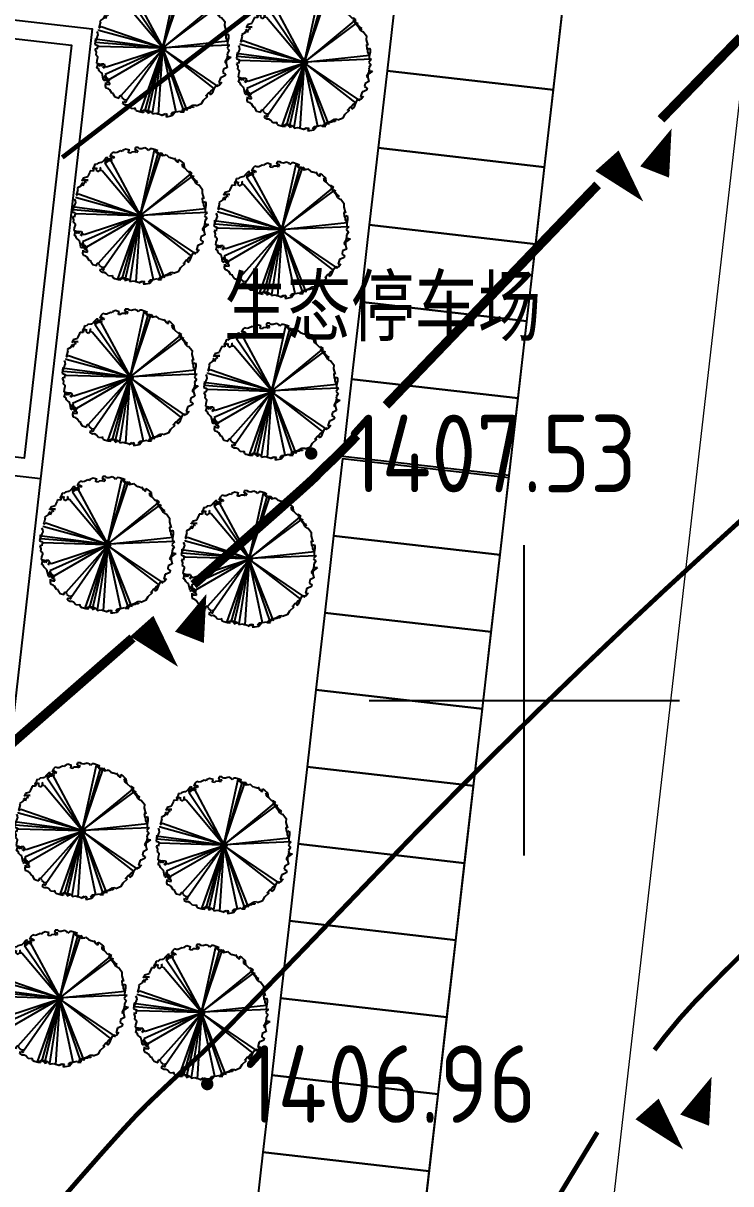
# Model space of a CAD drawing. Extents: x -2226 to 12369489, y -12501589 to 2275.
# Drawn here: x 5663915.84 to 5663938.66, y -6547822.99 to -6547785.58 of the extents above; entities that cross this region are included whole.
import ezdxf
from ezdxf.enums import TextEntityAlignment as Align

# ---------------------------------------------------------------- set-up
doc = ezdxf.new("R2010")
doc.units = 0
doc.header["$LTSCALE"] = 1000
doc.header["$MEASUREMENT"] = 0
doc.linetypes.add('DASHDOT2', pattern=[0.5, 0.25, -0.125, 0, -0.125])
doc.layers.get('0').update_dxf_attribs({"linetype": 'CONTINUOUS'})
for name, color, linetype in [('0-road', 33, 'CONTINUOUS'), ('0-tree', 93, 'CONTINUOUS'), ('PUB_TEXT', 7, 'CONTINUOUS'), ('停车位', 8, 'CONTINUOUS'), ('周边地形图', 8, 'CONTINUOUS'), ('建筑轮廓', 2, 'CONTINUOUS'), ('车行道', 5, 'CONTINUOUS')]:
    doc.layers.add(name, color=color, linetype=linetype)
doc.layers.add('道路红线', color=1, linetype='CONTINUOUS', lineweight=0)
doc.styles.add('HT', font='simhei.ttf', dxfattribs={"width": 0.8})
doc.styles.get("Standard").update_dxf_attribs({"font": 'GBENOR', "bigfont": 'GBCBIG'})

# ---------------------------------------------------------------- blocks, each defined once
blk = doc.blocks.new('gc090')
for points in [[(1.067, 1.447, 0, 1, 0), (0.52, 0.049, 1, 1, 0)], [(-1.016, 0.411, 1, 0, 0), (0.151, -0.902, 0, 0, 0)]]:
    blk.add_lwpolyline(points, format="xyseb")
blk = doc.blocks.new('wqeqweq')
at = {"layer": '0-tree', "color": 76}
for p, q in [((163905, -121939), (163812, -122021)), ((163967, -121939), (163905, -121939)), ((164050, -121836), (163967, -121908)), ((163967, -121908), (163967, -121939)), ((164143, -121836), (164050, -121836)), ((164184, -121836), (164143, -121836)), ((164163, -121856), (164184, -121836)), ((164174, -121929), (164163, -121856)), ((164246, -121918), (164174, -121929)), ((164266, -121877), (164246, -121918)), ((164380, -121836), (164266, -121877)), ((164421, -121681), (164339, -121702)), ((164339, -121702), (164339, -121784)), ((164339, -121784), (164390, -121784)), ((164421, -121856), (164380, -121836)), ((164390, -121784), (164411, -121753)), ((164411, -121753), (164442, -121815)), ((164483, -121702), (164421, -121681)), ((164442, -121815), (164421, -121825)), ((164421, -121825), (164421, -121856)), ((164545, -121691), (164483, -121702)), ((164638, -121629), (164545, -121691)), ((164741, -121650), (164638, -121629)), ((164762, -121681), (164741, -121650)), ((164803, -121609), (164762, -121681)), ((164855, -121598), (164803, -121609)), ((164979, -121598), (164855, -121598)), ((165084, -123763), (164948, -121609)), ((164948, -121609), (164969, -121650)), ((164969, -121650), (165031, -121660)), ((165062, -121609), (164979, -121598)), ((165031, -121660), (165062, -121691)), ((165041, -121640), (165062, -121609)), ((165041, -121691), (165041, -121640)), ((165092, -121681), (165041, -121691)), ((165062, -121691), (165092, -121691)), ((165084, -123763), (165185, -121629)), ((165092, -121691), (165084, -123763)), ((165123, -121660), (165092, -121681)), ((165154, -121691), (165123, -121660)), ((165144, -121733), (165154, -121691)), ((165185, -121629), (165258, -121681)), ((165258, -121681), (165196, -121702)), ((165196, -121702), (165247, -121712)), ((165247, -121712), (165330, -121671)), ((165330, -121671), (165351, -121650)), ((165351, -121650), (165454, -121702)), ((165454, -121702), (165516, -121702)), ((165516, -121702), (165536, -121702)), ((165536, -121702), (165660, -121702)), ((165722, -121753), (165640, -121681)), ((165640, -121681), (165733, -121753)), ((165660, -121702), (165722, -121753)), ((165733, -121753), (165753, -121774)), ((165753, -121774), (165805, -121774)), ((165805, -121774), (165784, -121691)), ((165784, -121691), (165857, -121712)), ((165857, -121712), (165980, -121774)), ((166032, -121898), (165929, -121794)), ((165929, -121794), (165960, -121877)), ((165960, -121877), (166063, -121918)), ((165980, -121774), (166032, -121898)), ((166063, -121918), (166177, -121980)), ((166177, -121980), (166197, -121960)), ((166197, -121960), (166311, -121991)), ((163533, -122269), (163492, -122352)), ((163513, -122372), (163585, -122331)), ((163585, -122259), (163533, -122269)), ((163533, -122455), (163647, -122279)), ((163585, -122331), (163585, -122259)), ((163647, -122104), (163626, -122207)), ((163626, -122207), (163647, -122166)), ((163688, -122042), (163647, -122104)), ((163647, -122166), (163709, -122176)), ((163647, -122279), (165084, -123763)), ((163730, -122290), (163647, -122352)), ((163761, -122228), (163657, -122238)), ((163657, -122238), (163657, -122269)), ((163657, -122269), (163657, -122290)), ((163657, -122290), (163730, -122290)), ((163761, -122042), (163688, -122042)), ((163709, -122176), (163771, -122187)), ((163812, -122021), (163761, -122042)), ((163771, -122187), (163761, -122228)), ((166311, -121991), (165084, -123763)), ((165084, -123763), (166383, -122063)), ((166301, -122032), (166228, -121970)), ((166228, -121970), (166228, -122021)), ((166228, -122021), (166311, -122104)), ((166332, -122094), (166301, -122032)), ((166311, -122104), (166435, -122187)), ((166466, -122166), (166332, -122094)), ((166383, -122063), (166383, -122145)), ((166383, -122145), (166466, -122187)), ((166435, -122187), (166528, -122279)), ((166486, -122197), (166466, -122166)), ((166466, -122187), (166559, -122248)), ((166569, -122218), (166486, -122197)), ((166528, -122279), (166600, -122310)), ((166559, -122248), (166569, -122218)), ((166600, -122310), (166631, -122290)), ((166631, -122290), (166776, -122403)), ((163203, -122744), (163306, -122672)), ((163224, -122682), (163203, -122744)), ((163275, -122579), (163224, -122579)), ((163224, -122579), (163224, -122682)), ((163317, -122517), (163275, -122579)), ((163306, -122672), (163327, -122754)), ((163399, -122475), (163317, -122517)), ((163430, -122465), (163399, -122475)), ((163409, -122775), (163451, -122702)), ((163451, -122651), (163420, -122630)), ((163420, -122630), (163440, -122713)), ((163492, -122352), (163430, -122465)), ((163440, -122713), (163513, -122702)), ((163451, -122702), (163451, -122651)), ((163554, -122434), (163513, -122372)), ((163513, -122702), (165084, -123763)), ((165084, -123763), (163533, -122455)), ((163585, -122393), (163554, -122434)), ((163595, -122362), (163585, -122393)), ((163647, -122352), (163595, -122362)), ((166776, -122403), (166807, -122527)), ((166807, -122527), (166910, -122692)), ((166910, -122692), (166858, -122672)), ((166858, -122672), (166858, -122692)), ((166858, -122692), (166899, -122795)), ((163120, -123033), (162996, -123115)), ((163141, -122868), (163120, -122991)), ((163120, -122991), (163120, -123033)), ((163244, -122806), (163141, -122826)), ((163141, -122826), (163141, -122868)), ((163244, -122713), (163193, -122713)), ((163193, -122713), (163244, -122806)), ((163244, -122775), (163244, -122713)), ((163327, -122754), (163409, -122775)), ((165084, -123763), (167044, -122971)), ((167147, -123084), (165084, -123763)), ((166899, -122795), (166920, -122816)), ((166920, -122816), (166982, -122754)), ((166972, -122899), (166930, -122785)), ((167044, -122971), (166972, -122899)), ((166982, -122754), (167013, -122806)), ((167013, -122806), (167034, -122878)), ((167034, -122878), (167044, -123002)), ((167044, -123002), (167065, -123084)), ((167065, -123084), (167127, -123095)), ((167127, -123095), (167147, -123084)), ((162996, -123363), (162893, -123476)), ((162996, -123115), (162976, -123208)), ((162976, -123208), (162986, -123177)), ((163017, -123270), (162976, -123322)), ((162976, -123322), (162996, -123363)), ((162986, -123177), (163162, -123136)), ((163048, -123353), (163017, -123270)), ((163162, -123136), (163038, -123167)), ((163038, -123167), (163110, -123208)), ((163058, -123260), (163048, -123353)), ((163100, -123239), (163058, -123239)), ((163058, -123239), (163058, -123260)), ((163110, -123208), (163100, -123239)), ((167127, -123105), (167085, -123198)), ((167085, -123198), (167127, -123229)), ((167127, -123229), (167168, -123249)), ((167168, -123249), (167137, -123373)), ((167137, -123373), (167158, -123425)), ((167158, -123425), (167168, -123538)), ((167281, -123445), (167168, -123590)), ((167178, -123456), (167281, -123445)), ((167178, -123559), (167178, -123456)), ((162893, -123476), (162924, -123507)), ((162924, -123507), (162924, -123631)), ((162924, -123631), (162924, -123703)), ((162924, -123703), (162986, -123641)), ((162955, -123786), (162945, -123755)), ((165084, -123763), (162955, -123786)), ((165084, -123763), (162955, -124188)), ((162976, -124075), (165084, -123763)), ((162986, -123641), (165084, -123763)), ((165041, -123788), (163065, -124290)), ((163513, -124849), (165084, -123788)), ((165084, -123788), (163533, -125096)), ((163647, -125272), (165084, -123788)), ((165106, -123778), (164211, -125622)), ((165078, -123825), (164426, -125734)), ((165084, -123788), (164948, -125942)), ((165092, -125860), (165084, -123788)), ((165084, -123788), (165185, -125922)), ((166311, -125561), (165084, -123788)), ((165084, -123788), (166383, -125488)), ((167147, -124467), (165084, -123788)), ((165084, -123788), (167044, -124580)), ((165087, -123778), (165534, -125864)), ((165087, -123797), (166056, -125631)), ((165087, -123806), (165339, -125883)), ((167168, -123538), (167137, -123662)), ((167137, -123662), (167168, -123672)), ((167261, -123796), (167158, -123889)), ((167168, -123672), (167178, -123559)), ((167168, -123590), (167189, -123672)), ((167189, -123672), (167261, -123796)), ((162893, -123837), (162934, -123879)), ((162955, -124095), (162914, -124064)), ((162914, -124064), (162934, -124157)), ((162934, -123879), (162965, -123951)), ((162934, -124157), (162945, -124250)), ((162955, -124023), (162945, -124075)), ((162945, -124075), (162976, -124075)), ((162965, -123951), (162955, -123992)), ((162955, -123992), (162955, -124023)), ((162955, -124147), (162955, -124095)), ((162955, -124188), (162955, -124147)), ((167168, -124168), (167137, -124178)), ((167137, -124178), (167137, -124343)), ((167158, -123889), (167168, -123992)), ((167168, -123992), (167261, -124013)), ((167261, -124085), (167168, -124168)), ((167261, -124013), (167261, -124085)), ((162945, -124250), (163017, -124261)), ((163027, -124384), (162996, -124405)), ((162996, -124405), (163058, -124488)), ((163017, -124261), (163079, -124281)), ((163058, -124395), (163027, -124384)), ((163089, -124291), (163048, -124302)), ((163048, -124302), (163058, -124395)), ((163058, -124488), (163069, -124570)), ((163069, -124570), (163100, -124570)), ((163079, -124281), (163089, -124291)), ((163100, -124570), (163141, -124601)), ((167044, -124580), (166972, -124653)), ((167034, -124673), (167044, -124549)), ((167044, -124549), (167065, -124467)), ((167065, -124467), (167127, -124457)), ((167137, -124446), (167096, -124426)), ((167096, -124426), (167096, -124488)), ((167127, -124457), (167147, -124467)), ((167137, -124343), (167158, -124343)), ((167178, -124415), (167137, -124446)), ((167158, -124343), (167220, -124312)), ((167220, -124312), (167178, -124415)), ((163141, -124601), (163151, -124642)), ((163151, -124642), (163151, -124735)), ((163151, -124735), (163162, -124818)), ((163162, -124818), (163358, -124807)), ((163224, -124869), (163203, -124807)), ((163203, -124807), (163306, -124880)), ((163224, -124972), (163224, -124869)), ((163306, -124880), (163327, -124797)), ((163327, -124797), (163409, -124776)), ((163358, -124807), (163337, -124880)), ((163409, -124776), (163451, -124849)), ((163420, -124921), (163440, -124838)), ((163451, -124900), (163420, -124921)), ((163440, -124838), (163513, -124849)), ((163451, -124849), (163451, -124900)), ((166807, -125024), (166910, -124859)), ((166858, -124859), (166899, -124756)), ((166910, -124859), (166858, -124880)), ((166858, -124880), (166858, -124859)), ((166899, -124756), (166920, -124735)), ((166920, -124735), (166982, -124797)), ((166972, -124653), (166930, -124766)), ((166982, -124797), (167013, -124745)), ((167013, -124745), (167034, -124673)), ((163275, -124972), (163224, -124972)), ((163317, -125034), (163275, -124972)), ((163399, -125076), (163317, -125034)), ((163430, -125086), (163399, -125076)), ((163492, -125199), (163430, -125086)), ((163533, -125282), (163492, -125199)), ((163554, -125117), (163513, -125179)), ((163513, -125179), (163585, -125220)), ((163533, -125096), (163647, -125272)), ((163585, -125292), (163533, -125282)), ((163585, -125158), (163554, -125117)), ((163595, -125189), (163585, -125158)), ((163585, -125220), (163585, -125292)), ((163647, -125199), (163595, -125189)), ((163730, -125261), (163647, -125199)), ((163657, -125282), (163657, -125261)), ((163657, -125261), (163730, -125261)), ((163657, -125313), (163657, -125282)), ((163761, -125323), (163657, -125313)), ((163771, -125365), (163761, -125323)), ((166435, -125365), (166528, -125272)), ((166466, -125365), (166559, -125303)), ((166528, -125272), (166600, -125241)), ((166559, -125303), (166569, -125334)), ((166600, -125241), (166631, -125261)), ((166631, -125261), (166776, -125148)), ((166776, -125148), (166807, -125024)), ((163647, -125447), (163626, -125344)), ((163626, -125344), (163647, -125385)), ((163647, -125385), (163709, -125375)), ((163688, -125509), (163647, -125447)), ((163761, -125509), (163688, -125509)), ((163709, -125375), (163771, -125365)), ((163812, -125530), (163761, -125509)), ((163905, -125612), (163812, -125530)), ((163967, -125612), (163905, -125612)), ((163967, -125643), (163967, -125612)), ((164050, -125715), (163967, -125643)), ((164174, -125623), (164163, -125695)), ((164163, -125695), (164184, -125715)), ((164246, -125633), (164174, -125623)), ((164266, -125674), (164246, -125633)), ((164380, -125715), (164266, -125674)), ((164421, -125695), (164380, -125715)), ((164421, -125726), (164421, -125695)), ((166032, -125653), (165929, -125757)), ((165929, -125757), (165960, -125674)), ((165960, -125674), (166063, -125633)), ((165980, -125777), (166032, -125653)), ((166063, -125633), (166177, -125571)), ((166177, -125571), (166197, -125592)), ((166197, -125592), (166311, -125561)), ((166228, -125530), (166311, -125447)), ((166301, -125519), (166228, -125581)), ((166228, -125581), (166228, -125530)), ((166332, -125457), (166301, -125519)), ((166311, -125447), (166435, -125365)), ((166466, -125385), (166332, -125457)), ((166383, -125406), (166466, -125365)), ((166383, -125488), (166383, -125406)), ((166486, -125354), (166466, -125385)), ((166569, -125334), (166486, -125354)), ((164143, -125715), (164050, -125715)), ((164184, -125715), (164143, -125715)), ((164339, -125850), (164339, -125767)), ((164339, -125767), (164390, -125767)), ((164421, -125870), (164339, -125850)), ((164390, -125767), (164411, -125798)), ((164411, -125798), (164442, -125736)), ((164442, -125736), (164421, -125726)), ((164483, -125850), (164421, -125870)), ((164545, -125860), (164483, -125850)), ((164638, -125922), (164545, -125860)), ((164741, -125901), (164638, -125922)), ((164762, -125870), (164741, -125901)), ((164803, -125942), (164762, -125870)), ((164855, -125953), (164803, -125942)), ((164979, -125953), (164855, -125953)), ((164948, -125942), (164969, -125901)), ((164969, -125901), (165031, -125891)), ((165062, -125942), (164979, -125953)), ((165031, -125891), (165062, -125860)), ((165092, -125870), (165041, -125860)), ((165041, -125860), (165041, -125911)), ((165041, -125911), (165062, -125942)), ((165062, -125860), (165092, -125860)), ((165123, -125891), (165092, -125870)), ((165154, -125860), (165123, -125891)), ((165144, -125819), (165154, -125860)), ((165185, -125922), (165258, -125870)), ((165196, -125850), (165247, -125839)), ((165258, -125870), (165196, -125850)), ((165247, -125839), (165330, -125880)), ((165330, -125880), (165351, -125901)), ((165351, -125901), (165454, -125850)), ((165454, -125850), (165516, -125850)), ((165516, -125850), (165536, -125850)), ((165536, -125850), (165660, -125850)), ((165722, -125798), (165640, -125870)), ((165640, -125870), (165733, -125798)), ((165660, -125850), (165722, -125798)), ((165733, -125798), (165753, -125777)), ((165753, -125777), (165805, -125777)), ((165805, -125777), (165784, -125860)), ((165784, -125860), (165857, -125839)), ((165857, -125839), (165980, -125777))]:
    blk.add_line(p, q, dxfattribs=at)
for centre, radius in [((165078, -123769), 85.9), ((165069, -123732), 75.1), ((165056, -123787), 34.9), ((165106, -123778), 75.1), ((165083, -123767), 42.8)]:
    blk.add_circle(centre, radius, dxfattribs=at)

msp = doc.modelspace()

# ---------------------------------------------------------------- linework, layer by layer
at = {"color": 7}
msp.add_lwpolyline([(5663916.402, -6547800.266), (5663914.84, -6547813.867)], dxfattribs=at)
at = {"layer": '停车位', "color": 8}
for points in [[(5663933.224, -6547785.247), (5663927.86, -6547784.631), (5663927.574, -6547787.115), (5663932.939, -6547787.731)], [(5663932.939, -6547787.731), (5663927.574, -6547787.115), (5663927.289, -6547789.599), (5663932.654, -6547790.215)], [(5663932.654, -6547790.215), (5663927.289, -6547789.599), (5663927.004, -6547792.083), (5663932.369, -6547792.698)], [(5663932.369, -6547792.698), (5663927.004, -6547792.083), (5663926.719, -6547794.566), (5663932.084, -6547795.182)], [(5663932.084, -6547795.182), (5663926.719, -6547794.566), (5663926.434, -6547797.05), (5663931.799, -6547797.666)], [(5663932.084, -6547795.182), (5663926.719, -6547794.566), (5663926.434, -6547797.05), (5663931.799, -6547797.666)], [(5663931.799, -6547797.666), (5663926.434, -6547797.05), (5663926.149, -6547799.534), (5663931.514, -6547800.149)], [(5663931.504, -6547800.233), (5663926.139, -6547799.617), (5663925.854, -6547802.101), (5663931.219, -6547802.717)], [(5663931.219, -6547802.717), (5663925.854, -6547802.101), (5663925.569, -6547804.585), (5663930.934, -6547805.201)], [(5663930.934, -6547805.201), (5663925.569, -6547804.585), (5663925.284, -6547807.068), (5663930.649, -6547807.684)], [(5663930.649, -6547807.684), (5663925.284, -6547807.068), (5663924.999, -6547809.552), (5663930.364, -6547810.168)], [(5663930.649, -6547807.684), (5663925.284, -6547807.068), (5663924.999, -6547809.552), (5663930.364, -6547810.168)], [(5663930.364, -6547810.168), (5663924.999, -6547809.552), (5663924.714, -6547812.036), (5663930.078, -6547812.652)], [(5663930.078, -6547812.652), (5663924.714, -6547812.036), (5663924.428, -6547814.519), (5663929.793, -6547815.135)], [(5663929.793, -6547815.135), (5663924.428, -6547814.519), (5663924.143, -6547817.003), (5663929.508, -6547817.619)], [(5663929.508, -6547817.619), (5663924.143, -6547817.003), (5663923.858, -6547819.487), (5663929.223, -6547820.103)], [(5663929.223, -6547820.103), (5663923.858, -6547819.487), (5663923.573, -6547821.97), (5663928.938, -6547822.586)], [(5663929.223, -6547820.103), (5663923.858, -6547819.487), (5663923.573, -6547821.97), (5663928.938, -6547822.586)], [(5663928.938, -6547822.586), (5663923.573, -6547821.97), (5663923.288, -6547824.454), (5663928.653, -6547825.07)]]:
    msp.add_lwpolyline(points, close=True, dxfattribs=at)
at = {"layer": '周边地形图'}
for p, q in [((5663932.002, -6547812.41), (5663932.002, -6547802.41)), ((5663927.002, -6547807.41), (5663937.002, -6547807.41))]:
    msp.add_line(p, q, dxfattribs=at)
for points, const_width in [([(5663917.104, -6547789.908), (5663925.668, -6547783.322), (5663928.092, -6547781.093)], 0.15), ([(5663936.408, -6547788.677), (5663937.518, -6547787.533), (5663938.837, -6547786.177), (5663938.977, -6547786.033)], 0.3), ([(5663927.539, -6547797.9), (5663928.063, -6547797.355), (5663928.941, -6547796.441), (5663929.965, -6547795.374), (5663931.134, -6547794.153), (5663932.383, -6547792.85), (5663933.646, -6547791.537), (5663934.367, -6547790.789)], 0.3), ([(5663921.335, -6547803.677), (5663921.926, -6547803.16), (5663923.063, -6547802.162), (5663923.963, -6547801.369), (5663924.628, -6547800.781), (5663925.055, -6547800.397), (5663925.247, -6547800.219), (5663925.321, -6547800.142), (5663925.395, -6547800.067), (5663925.47, -6547799.992), (5663925.546, -6547799.917), (5663925.622, -6547799.844), (5663925.699, -6547799.771), (5663925.776, -6547799.699), (5663925.854, -6547799.627), (5663926.005, -6547799.479), (5663926.301, -6547799.178), (5663926.602, -6547798.869)], 0.3), ([(5663916.776, -6547823.842), (5663917.66, -6547822.823), (5663918.407, -6547821.972), (5663919.018, -6547821.291), (5663919.493, -6547820.778), (5663919.832, -6547820.434), (5663920.094, -6547820.183), (5663920.339, -6547819.95), (5663920.568, -6547819.734), (5663920.779, -6547819.536), (5663920.974, -6547819.356), (5663921.152, -6547819.194), (5663921.312, -6547819.049), (5663921.456, -6547818.922), (5663921.664, -6547818.727), (5663922.017, -6547818.377), (5663922.516, -6547817.873), (5663923.16, -6547817.214), (5663923.95, -6547816.4), (5663924.885, -6547815.432), (5663925.966, -6547814.31), (5663927.192, -6547813.033), (5663928.495, -6547811.684), (5663929.809, -6547810.348), (5663931.134, -6547809.024), (5663932.468, -6547807.712), (5663933.813, -6547806.411), (5663935.168, -6547805.123), (5663936.534, -6547803.847), (5663937.91, -6547802.583), (5663939.211, -6547801.396)], 0.15), ([(5663914.417, -6547809.733), (5663915.197, -6547809.045), (5663917.099, -6547807.38), (5663918.945, -6547805.768), (5663919.367, -6547805.399)], 0.3), ([(5663936.2, -6547818.677), (5663936.537, -6547818.238), (5663937.026, -6547817.647), (5663937.48, -6547817.145), (5663937.921, -6547816.69), (5663938.367, -6547816.236), (5663938.819, -6547815.785), (5663939.276, -6547815.336), (5663939.739, -6547814.889), (5663940.207, -6547814.444), (5663940.681, -6547814.001), (5663941.161, -6547813.561), (5663941.737, -6547813.206), (5663942.501, -6547813.018), (5663943.452, -6547813), (5663944.592, -6547813.149), (5663945.919, -6547813.467), (5663947.434, -6547813.953), (5663949.136, -6547814.607), (5663951.026, -6547815.43), (5663952.913, -6547816.292), (5663954.568, -6547817.051)], 0.15), ([(5663924.883, -6547836.975), (5663934.359, -6547821.327)], 0.15)]:
    msp.add_lwpolyline(points, dxfattribs=dict(at, const_width=const_width))
at = {"layer": '周边地形图', "const_width": 0.2, "flags": 128}
for points in [[(5663925.03, -6547799.45, 1), (5663925.23, -6547799.45, 1)], [(5663921.678, -6547819.777, 1), (5663921.878, -6547819.777, 1)]]:
    msp.add_lwpolyline(points, format="xyb", close=True, dxfattribs=at)
at = {"layer": '建筑轮廓'}
for points in [[(5663883.275, -6547781.767), (5663918.067, -6547785.761), (5663917.234, -6547793.014), (5663917.234, -6547793.014), (5663916.402, -6547800.266), (5663881.61, -6547796.272)], [(5663883.803, -6547782.432), (5663917.402, -6547786.289), (5663916.638, -6547792.945), (5663915.874, -6547799.601), (5663882.275, -6547795.744)]]:
    msp.add_lwpolyline(points, close=True, dxfattribs=at)
at = {"layer": '车行道', "color": 5}
msp.add_line((5663926.549, -6547843.395), (5663936.459, -6547757.072), dxfattribs=at)
at = {"layer": '道路红线', "linetype": 'DASHDOT2', "ltscale": 25}
msp.add_line((5663943.617, -6547747.324), (5663916.474, -6547983.762), dxfattribs=at)

# ---------------------------------------------------------------- block references
at = {"layer": '0-road', "xscale": 0.001000000166595089, "yscale": 0.001000000163912773, "zscale": 0.001, "rotation": 344.1109033466107}
for p in [(5663795.447, -6547622.144), (5663800.015, -6547622.601), (5663794.721, -6547627.543), (5663799.289, -6547628), (5663794.394, -6547632.748), (5663798.962, -6547633.205), (5663793.668, -6547638.147), (5663798.236, -6547638.604), (5663792.856, -6547647.373), (5663797.424, -6547647.83), (5663792.13, -6547652.772), (5663796.698, -6547653.229)]:
    msp.add_blockref('wqeqweq', p, dxfattribs=at)
at = {"layer": '周边地形图', "color": 8, "zscale": 0.001}
for p in [(5663935.683, -6547790.425), (5663920.683, -6547805.425), (5663936.974, -6547820.989)]:
    msp.add_blockref('gc090', p, dxfattribs=at)

# ---------------------------------------------------------------- texts
at = {"layer": 'PUB_TEXT', "style": 'HT', "width": 0.8}
msp.add_text('生态停车场', height=1.8776, dxfattribs=at).set_placement((5663922.309, -6547795.631))
at = {"layer": '周边地形图'}
for s, p in [('1407.53', (5663926.33, -6547799.45)), ('1406.96', (5663922.978, -6547819.777))]:
    msp.add_text(s, height=2.5, dxfattribs=at).set_placement(p, align=Align.MIDDLE_LEFT)

doc.saveas('drawing.dxf')
